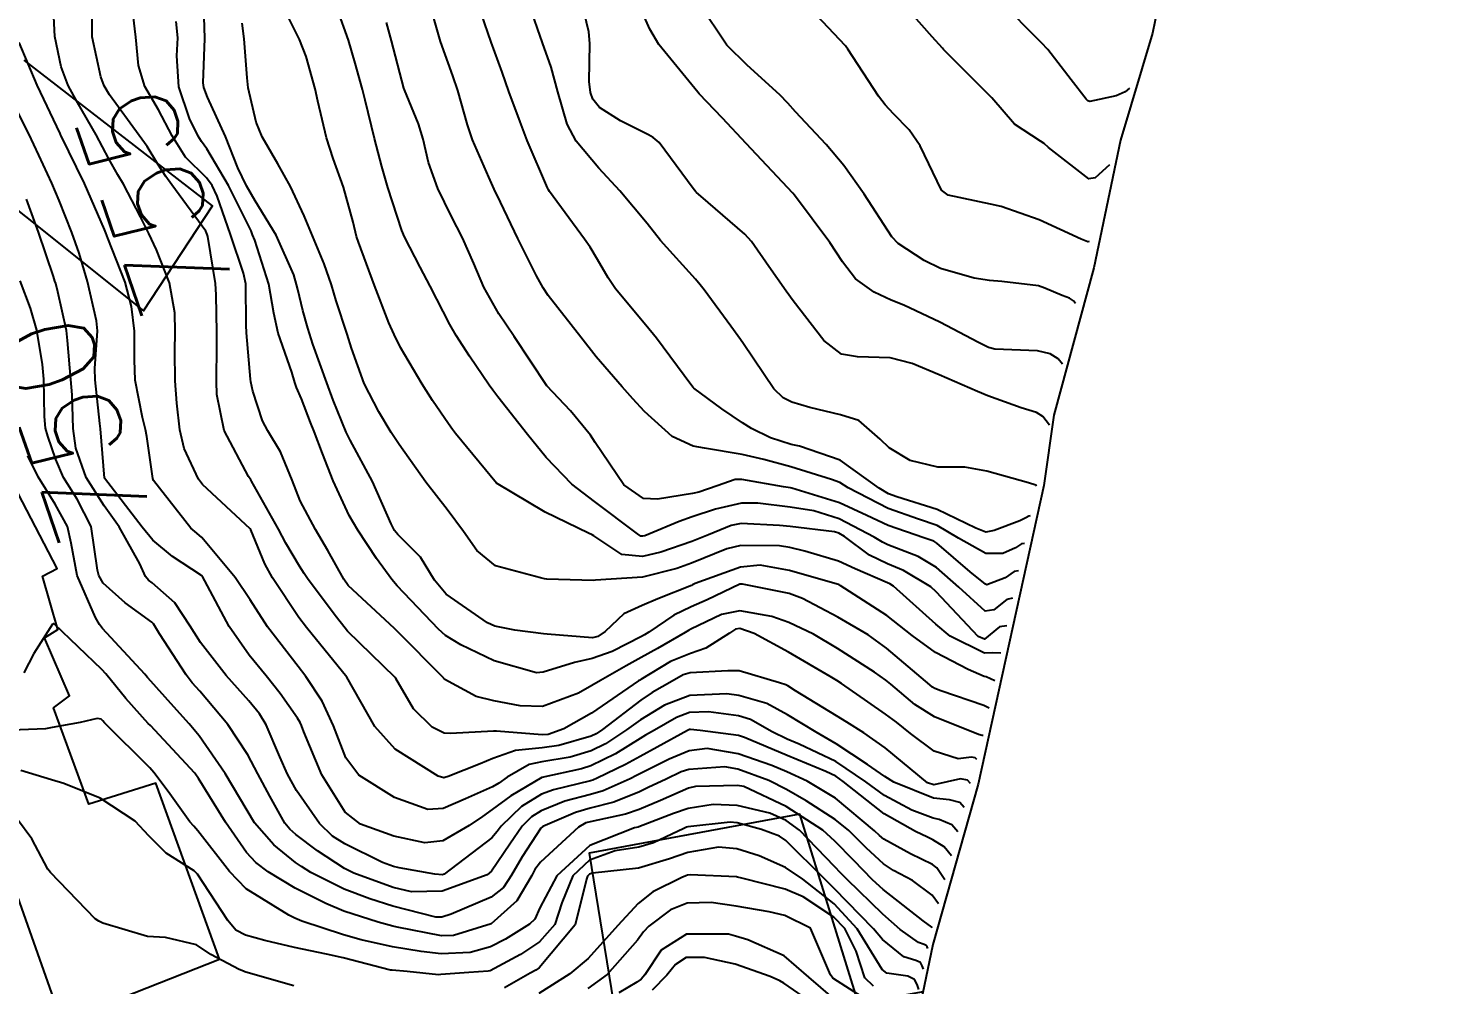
# Model space of a CAD drawing. Header units: metres. Extents: x 318500 to 325275, y 7408834 to 7428799.
# Drawn here: x 323634.9 to 323693.1, y 7419303.5 to 7419342.5 of the extents above; entities that cross this region are included whole.
import ezdxf
from ezdxf.enums import TextEntityAlignment as Align

# ---------------------------------------------------------------- set-up
doc = ezdxf.new("R2010")
doc.units = ezdxf.units.M
doc.header["$MEASUREMENT"] = 0
for name, color, linetype in [('Area', 45, 'Continuous'), ('Cotas', 45, 'Continuous'), ('Curvas de Nivel 1m', 11, 'Continuous'), ('Curvas de Nivel 5m', 15, 'Continuous'), ('Edificações', 30, 'Continuous'), ('Vias Primárias', 230, 'Continuous')]:
    doc.layers.add(name, color=color, linetype=linetype)
doc.styles.add('Style-STANDARD', font='STANDARD.shx')

msp = doc.modelspace()

# ---------------------------------------------------------------- linework, layer by layer
at = {"layer": 'Area'}
msp.add_lwpolyline([(323692.147, 7419391.108), (323689.797, 7419381.379), (323687.471, 7419370.896), (323683.449, 7419353.542), (323681.836, 7419347.131), (323681.204, 7419344.196), (323680.814, 7419342.327), (323679.51, 7419337.956), (323678.431, 7419332.738), (323676.787, 7419326.72), (323676.38, 7419323.854), (323673.704, 7419311.656), (323671.859, 7419305.106), (323669.22, 7419292.417)], dxfattribs=at)
at = {"layer": 'Curvas de Nivel 1m', "flags": 128}
for points, elevation in [([(323673.39, 7419311.68), (323673.27, 7419311.822), (323672.979, 7419311.872), (323671.889, 7419311.631), (323671.635, 7419311.714), (323669.911, 7419313.141), (323669.037, 7419313.753), (323668.346, 7419314.185), (323667.927, 7419314.452), (323666.252, 7419315.472), (323665.939, 7419315.672), (323665.858, 7419315.71), (323665.596, 7419315.795), (323663.947, 7419316.288), (323663.484, 7419316.29), (323661.945, 7419316.21), (323661.669, 7419316.128), (323661.209, 7419315.857), (323660.404, 7419315.396), (323659.932, 7419315.086), (323658.378, 7419313.893), (323658.108, 7419313.706), (323657.916, 7419313.622), (323656.596, 7419313.234), (323655.908, 7419313.143), (323654.817, 7419313.03), (323653.901, 7419312.709), (323653.373, 7419312.483), (323652.07, 7419311.977), (323651.943, 7419311.925), (323651.889, 7419311.914), (323651.661, 7419311.983), (323649.906, 7419313.08), (323649.083, 7419314.018), (323647.94, 7419316.03), (323646.286, 7419318.055), (323645.976, 7419318.469), (323644.898, 7419320.077), (323644.584, 7419320.66), (323644.02, 7419322.048), (323643.991, 7419322.09), (323642.047, 7419323.895), (323641.877, 7419324.113), (323641.301, 7419325.36), (323641.123, 7419326.124), (323640.992, 7419327.221), (323640.935, 7419328.127), (323640.915, 7419329.331), (323640.927, 7419330.128), (323640.919, 7419330.91), (323640.698, 7419332.132), (323640.17, 7419333.475), (323639.852, 7419334.145), (323639.511, 7419334.829), (323638.817, 7419336.161), (323638.592, 7419336.542), (323638.22, 7419337.197), (323637.704, 7419338.175), (323636.939, 7419339.494), (323636.567, 7419340.187), (323636.271, 7419340.954), (323636.018, 7419342.194), (323635.93, 7419343.82)], 754), ([(323674.39, 7419315.88), (323674.031, 7419316.034), (323673.946, 7419316.06), (323673.302, 7419316.344), (323671.96, 7419317.034), (323671.014, 7419317.724), (323669.982, 7419318.54), (323668.074, 7419319.769), (323668.026, 7419319.795), (323668, 7419319.806), (323667.945, 7419319.826), (323666.006, 7419320.387), (323664.801, 7419320.601), (323664.007, 7419320.524), (323662.16, 7419319.848), (323662.052, 7419319.796), (323661.999, 7419319.776), (323660.633, 7419319.221), (323659.986, 7419318.955), (323659.247, 7419318.615), (323658.474, 7419317.892), (323658.181, 7419317.683), (323657.966, 7419317.635), (323656.108, 7419317.788), (323655.968, 7419317.799), (323654.793, 7419317.942), (323653.972, 7419318.109), (323653.683, 7419318.245), (323651.992, 7419319.416), (323651.509, 7419319.987), (323650.943, 7419320.93), (323650.018, 7419321.852), (323649.882, 7419322.011), (323649.744, 7419322.293), (323648.982, 7419324.021), (323648.075, 7419325.698), (323647.91, 7419326.033), (323647.385, 7419327.333), (323647.118, 7419328.045), (323646.548, 7419329.629), (323646.416, 7419330.056), (323646.35, 7419330.274), (323646.139, 7419330.999), (323645.936, 7419331.852), (323645.888, 7419332.064), (323645.769, 7419332.453), (323645.054, 7419334.077), (323644.201, 7419335.477), (323643.84, 7419336.094), (323643.489, 7419336.826), (323642.979, 7419338.103), (323642.254, 7419339.71), (323642.098, 7419340.112), (323642.075, 7419340.3), (323642.141, 7419342.112), (323642.09, 7419343.895)], 758), ([(323676.62, 7419326.32), (323676.346, 7419326.67), (323676.092, 7419326.838), (323675.455, 7419327.031), (323674.098, 7419327.516), (323673.681, 7419327.694), (323672.11, 7419328.379), (323671.01, 7419328.834), (323670.12, 7419329.067), (323668.778, 7419329.103), (323668.122, 7419329.211), (323667.406, 7419329.777), (323666.154, 7419331.395), (323665.864, 7419331.794), (323665.155, 7419332.791), (323664.448, 7419333.816), (323664.184, 7419334.118), (323662.389, 7419335.666), (323662.21, 7419335.82), (323662.184, 7419335.85), (323662.078, 7419335.985), (323660.686, 7419337.866), (323660.443, 7419338.069), (323660.243, 7419338.179), (323659.113, 7419338.751), (323658.254, 7419339.293), (323657.983, 7419339.63), (323657.884, 7419339.906), (323657.828, 7419340.345), (323657.86, 7419341.906), (323657.818, 7419342.386), (323657.444, 7419343.913)], 766), ([(323677.15, 7419328.81), (323676.967, 7419329.028), (323676.648, 7419329.233), (323676.125, 7419329.353), (323674.387, 7419329.425), (323674.127, 7419329.492), (323673.72, 7419329.694), (323672.142, 7419330.53), (323670.672, 7419331.212), (323670.155, 7419331.428), (323669.464, 7419331.75), (323668.701, 7419332.298), (323668.172, 7419332.989), (323667.656, 7419333.775), (323666.209, 7419335.706), (323666.137, 7419335.791), (323664.24, 7419337.82), (323663.274, 7419338.858), (323662.317, 7419339.849), (323662.261, 7419339.909), (323660.677, 7419341.866), (323660.299, 7419342.488), (323659.689, 7419343.879)], 767), ([(323677.68, 7419331.29), (323677.592, 7419331.398), (323677.437, 7419331.498), (323677.138, 7419331.612), (323676.423, 7419331.917), (323676.163, 7419332.003), (323674.672, 7419332.189), (323674.165, 7419332.228), (323673.543, 7419332.319), (323672.17, 7419332.713), (323671.5, 7419333.047), (323670.44, 7419333.736), (323670.184, 7419334.002), (323669.049, 7419335.757), (323668.227, 7419336.922), (323667.497, 7419337.777), (323666.253, 7419339.119), (323665.931, 7419339.469), (323665.613, 7419339.8), (323664.278, 7419341.016), (323663.442, 7419341.833), (323662.315, 7419343.519)], 768), ([(323678.23, 7419333.82), (323678.183, 7419333.801), (323677.91, 7419333.908), (323676.196, 7419334.706), (323674.642, 7419335.245), (323674.205, 7419335.348), (323672.486, 7419335.707), (323672.213, 7419335.911), (323671.341, 7419337.723), (323670.894, 7419338.378), (323670.253, 7419339.035), (323669.91, 7419339.398), (323669.641, 7419339.749), (323668.389, 7419341.668), (323668.324, 7419341.769), (323668.291, 7419341.81), (323666.42, 7419343.789)], 769), ([(323679.88, 7419340.08), (323679.705, 7419339.929), (323679.338, 7419339.761), (323678.259, 7419339.532), (323678.186, 7419339.558), (323678.113, 7419339.632), (323677.501, 7419340.413), (323676.547, 7419341.656), (323676.294, 7419341.93), (323674.567, 7419343.686)], 771), ([(323673.91, 7419313.64), (323673.874, 7419313.645), (323673.721, 7419313.692), (323671.927, 7419314.409), (323671.126, 7419314.916), (323670.146, 7419315.737), (323669.942, 7419315.902), (323669.47, 7419316.225), (323667.961, 7419317.197), (323666.984, 7419317.78), (323665.977, 7419318.26), (323665.28, 7419318.501), (323663.984, 7419318.74), (323663.225, 7419318.588), (323661.972, 7419317.98), (323661.885, 7419317.938), (323661.746, 7419317.852), (323660.621, 7419317.203), (323659.954, 7419316.825), (323659.336, 7419316.492), (323658.285, 7419315.895), (323657.938, 7419315.683), (323657.397, 7419315.371), (323655.929, 7419314.833), (323655.017, 7419314.851), (323653.931, 7419315.064), (323653.214, 7419315.242), (323651.94, 7419315.931), (323651.915, 7419315.956), (323651.89, 7419315.981), (323649.969, 7419317.931), (323649.885, 7419318.011), (323647.996, 7419319.775), (323647.808, 7419320.033), (323647.164, 7419321.196), (323646.659, 7419322.05), (323646.038, 7419323.231), (323645.706, 7419324.065), (323645.226, 7419325.231), (323644.714, 7419326.08), (323644.488, 7419326.495), (323644.094, 7419327.712), (323644.012, 7419328.091), (323643.998, 7419328.195), (323643.836, 7419330.093), (323643.828, 7419330.398), (323643.81, 7419332.093), (323643.725, 7419332.526), (323643.187, 7419334.1), (323642.642, 7419335.667), (323642.443, 7419336.108), (323642.213, 7419336.419), (323641.355, 7419337.256), (323640.814, 7419338.131), (323640.246, 7419339.198), (323639.691, 7419340.149), (323639.427, 7419340.998), (323639.319, 7419342.155), (323639.213, 7419343.07)], 756), ([(323675.11, 7419319.25), (323674.869, 7419319.201), (323674.348, 7419318.775), (323673.985, 7419318.718), (323672.916, 7419319.701), (323672.008, 7419320.504), (323671.251, 7419320.96), (323670.017, 7419321.432), (323669.807, 7419321.533), (323669.465, 7419321.748), (323668.031, 7419322.493), (323666.999, 7419322.817), (323666.038, 7419322.971), (323664.718, 7419323.132), (323664.04, 7419323.129), (323662.987, 7419322.885), (323662.031, 7419322.568), (323661.495, 7419322.388), (323660.268, 7419321.868), (323660.093, 7419321.796), (323660.019, 7419321.78), (323659.934, 7419321.786), (323659.802, 7419321.873), (323658.039, 7419323.199), (323657.122, 7419323.914), (323656.066, 7419325), (323655.31, 7419325.938), (323654.095, 7419327.476), (323653.89, 7419327.745), (323653.741, 7419327.955), (323652.95, 7419329.135), (323652.399, 7419329.976), (323652.137, 7419330.428), (323651.332, 7419331.992), (323650.934, 7419332.765), (323650.284, 7419334.008), (323650.184, 7419334.263), (323649.616, 7419336.016), (323649.36, 7419336.877), (323649.07, 7419338.022), (323648.688, 7419339.591), (323648.571, 7419340.027), (323648.276, 7419341.096), (323648.004, 7419342.034), (323647.557, 7419343.296)], 761), ([(323675.59, 7419321.49), (323675.469, 7419321.467), (323675.23, 7419321.308), (323674.713, 7419321.07), (323674.014, 7419321.077), (323672.9, 7419321.701), (323672.028, 7419322.218), (323671.274, 7419322.479), (323670.038, 7419322.909), (323668.404, 7419323.765), (323668.053, 7419323.973), (323667.725, 7419324.104), (323666.062, 7419324.618), (323664.963, 7419324.91), (323664.069, 7419325.114), (323662.535, 7419325.381), (323662.074, 7419325.455), (323661.22, 7419325.859), (323660.09, 7419326.869), (323659.608, 7419327.39), (323659.168, 7419327.884), (323658.118, 7419329.108), (323657.489, 7419329.91), (323656.155, 7419331.611), (323655.944, 7419331.932), (323655.684, 7419332.416), (323654.919, 7419333.943), (323654.202, 7419335.417), (323653.956, 7419335.954), (323653.734, 7419336.44), (323653.072, 7419337.968), (323652.857, 7419338.582), (323652.47, 7419339.977), (323652.269, 7419340.578), (323651.758, 7419341.988), (323651.431, 7419343.123)], 763), ([(323675.83, 7419322.62), (323675.771, 7419322.607), (323675.656, 7419322.528), (323675.402, 7419322.405), (323674.357, 7419322.017), (323674.024, 7419321.949), (323673.605, 7419322.116), (323672.037, 7419322.873), (323670.384, 7419323.396), (323670.047, 7419323.508), (323669.658, 7419323.746), (323668.067, 7419324.892), (323666.408, 7419325.454), (323666.076, 7419325.528), (323665.224, 7419325.803), (323664.449, 7419326.18), (323664.086, 7419326.418), (323663.245, 7419326.986), (323662.1, 7419327.825), (323662.074, 7419327.85), (323661.975, 7419327.978), (323660.582, 7419329.865), (323660.138, 7419330.399), (323658.904, 7419331.889), (323658.601, 7419332.33), (323658.172, 7419333.08), (323657.863, 7419333.591), (323657.643, 7419333.908), (323656.209, 7419335.857), (323656.167, 7419335.93), (323656.133, 7419336.009), (323655.299, 7419337.939), (323655.005, 7419338.7), (323654.552, 7419339.947), (323654.272, 7419340.726), (323653.827, 7419341.957), (323653.434, 7419343.096)], 764), ([(323674.15, 7419314.76), (323673.932, 7419314.869), (323672.175, 7419315.471), (323671.939, 7419315.562), (323671.846, 7419315.618), (323671.734, 7419315.713), (323669.962, 7419317.215), (323669.219, 7419317.751), (323667.981, 7419318.481), (323666.539, 7419319.237), (323665.995, 7419319.437), (323664.083, 7419319.819), (323664.009, 7419319.828), (323663.981, 7419319.82), (323662.642, 7419319.188), (323661.986, 7419318.9), (323661.285, 7419318.553), (323660.268, 7419317.867), (323660.087, 7419317.75), (323659.967, 7419317.684), (323658.765, 7419317.081), (323657.953, 7419316.786), (323657.235, 7419316.627), (323655.944, 7419316.225), (323655.674, 7419316.203), (323653.951, 7419316.695), (323652.59, 7419317.341), (323651.966, 7419317.73), (323651.676, 7419317.984), (323649.996, 7419319.752), (323649.775, 7419320.012), (323649.149, 7419320.878), (323648.381, 7419322.026), (323648.029, 7419322.634), (323647.382, 7419324.04), (323646.95, 7419325.164), (323646.604, 7419326.052), (323646.456, 7419326.427), (323646.093, 7419327.392), (323645.888, 7419327.855), (323645.815, 7419328.064), (323645.698, 7419328.475), (323645.13, 7419330.075), (323644.953, 7419330.893), (323644.755, 7419332.081), (323644.177, 7419333.866), (323644.089, 7419334.091), (323644.026, 7419334.247), (323643.112, 7419336.101), (323642.225, 7419337.596), (323642.009, 7419337.895), (323641.865, 7419338.115), (323641.515, 7419338.847), (323641.08, 7419340.128), (323641.003, 7419341.405), (323641.033, 7419342.129), (323640.967, 7419342.8)], 757), ([(323674.63, 7419317), (323674.292, 7419317.02), (323673.96, 7419317.011), (323672.561, 7419317.704), (323671.977, 7419318.192), (323670.252, 7419319.736), (323670.101, 7419319.838), (323670.001, 7419319.879), (323668.691, 7419320.444), (323668.01, 7419320.762), (323666.624, 7419321.174), (323666.015, 7419321.317), (323665.603, 7419321.384), (323664.016, 7419321.398), (323663.447, 7419321.262), (323662.008, 7419320.677), (323661.404, 7419320.458), (323660.002, 7419320.116), (323658.084, 7419319.982), (323658.001, 7419319.98), (323656.098, 7419320.025), (323656.001, 7419320.039), (323655.846, 7419320.087), (323654.006, 7419320.578), (323653.247, 7419321.196), (323652.704, 7419321.97), (323652.033, 7419322.868), (323651.166, 7419323.993), (323650.073, 7419325.521), (323649.749, 7419326.013), (323649.239, 7419326.868), (323648.648, 7419328.025), (323648.121, 7419329.461), (323647.945, 7419330.033), (323647.504, 7419331.393), (323647.305, 7419332.043), (323647.018, 7419332.902), (323646.531, 7419334.055), (323646.192, 7419334.864), (323645.639, 7419336.069), (323645.126, 7419336.983), (323644.483, 7419338.086), (323644.239, 7419338.684), (323643.908, 7419340.094), (323643.863, 7419340.497), (323643.752, 7419342.095), (323643.666, 7419342.727)], 759), ([(323675.35, 7419320.37), (323675.17, 7419320.335), (323674.806, 7419320.089), (323674.056, 7419319.798), (323674.001, 7419319.818), (323673.375, 7419320.328), (323672.018, 7419321.503), (323671.891, 7419321.584), (323671.492, 7419321.718), (323670.027, 7419322.215), (323669.163, 7419322.623), (323668.041, 7419323.142), (323666.097, 7419323.741), (323666.049, 7419323.753), (323665.755, 7419323.794), (323664.054, 7419324.093), (323663.782, 7419324.097), (323663.053, 7419323.835), (323662.307, 7419323.585), (323662.045, 7419323.526), (323660.613, 7419323.293), (323660.042, 7419323.318), (323659.246, 7419323.882), (323658.076, 7419325.608), (323657.883, 7419325.903), (323657.07, 7419326.896), (323656.1, 7419327.93), (323654.763, 7419329.944), (323654.144, 7419330.864), (323653.527, 7419331.959), (323653.119, 7419332.915), (323652.651, 7419333.973), (323652.193, 7419334.869), (323651.653, 7419335.988), (323651.274, 7419337.043), (323651.046, 7419337.998), (323650.866, 7419338.627), (323650.285, 7419340.01), (323650.261, 7419340.079), (323649.753, 7419342.015), (323649.552, 7419342.763)], 762), ([(323673.13, 7419310.7), (323672.953, 7419310.91), (323672.538, 7419311.02), (323671.881, 7419311.082), (323670.269, 7419311.734), (323669.893, 7419311.969), (323669.194, 7419312.457), (323667.913, 7419313.305), (323667.088, 7419313.778), (323665.927, 7419314.482), (323665.074, 7419314.946), (323663.935, 7419315.278), (323663.452, 7419315.344), (323661.934, 7419315.274), (323660.903, 7419314.888), (323659.924, 7419314.283), (323659.353, 7419313.878), (323658.498, 7419313.304), (323657.907, 7419313.024), (323657.05, 7419312.765), (323655.9, 7419312.569), (323655.379, 7419312.454), (323654.484, 7419311.944), (323654.138, 7419311.695), (323653.884, 7419311.549), (323652.784, 7419311.058), (323651.87, 7419310.66), (323651.236, 7419310.623), (323649.876, 7419311.11), (323648.427, 7419312.025), (323647.901, 7419312.733), (323647.386, 7419314.038), (323646.931, 7419315.046), (323646.268, 7419316.055), (323645.946, 7419316.459), (323644.704, 7419318.079), (323643.986, 7419319.179), (323643.377, 7419320.096), (323642.016, 7419321.732), (323641.814, 7419321.911), (323641.568, 7419322.117), (323640.049, 7419324.052), (323640.013, 7419324.141), (323639.772, 7419325.849), (323639.716, 7419326.145), (323639.6, 7419326.624), (323639.298, 7419328.152), (323639.274, 7419328.991), (323639.265, 7419330.153), (323639.151, 7419331.165), (323638.89, 7419332.159), (323638.177, 7419333.958), (323638.095, 7419334.171), (323638.04, 7419334.313), (323637.223, 7419336.18), (323636.265, 7419338.154), (323636.244, 7419338.19), (323636.23, 7419338.222), (323635.296, 7419340.204), (323634.559, 7419341.943)], 753), ([(323672.87, 7419309.71), (323672.635, 7419309.995), (323672.119, 7419310.21), (323671.868, 7419310.265), (323670.999, 7419310.597), (323669.882, 7419311.197), (323669.115, 7419311.752), (323667.902, 7419312.587), (323666.401, 7419313.297), (323665.916, 7419313.493), (323665.295, 7419313.799), (323664.409, 7419314.297), (323663.926, 7419314.449), (323662.699, 7419314.61), (323661.927, 7419314.584), (323661.399, 7419314.381), (323660.501, 7419313.864), (323660.13, 7419313.654), (323659.915, 7419313.528), (323658.897, 7419312.893), (323657.898, 7419312.412), (323657.512, 7419312.289), (323655.89, 7419311.93), (323654.635, 7419311.186), (323653.87, 7419310.619), (323653.479, 7419310.343), (323652.924, 7419309.964), (323651.854, 7419309.341), (323651.123, 7419309.261), (323649.855, 7419309.536), (323648.498, 7419310.024), (323647.867, 7419310.52), (323646.91, 7419312.045), (323646.182, 7419313.79), (323646.087, 7419314.057), (323646.035, 7419314.172), (323645.923, 7419314.349), (323645.219, 7419315.357), (323644.639, 7419316.08), (323643.952, 7419316.919), (323643.137, 7419318.098), (323642.146, 7419319.961), (323642.06, 7419320.109), (323642.001, 7419320.173), (323640.824, 7419320.949), (323640.012, 7419321.627), (323639.579, 7419322.147), (323638.05, 7419324.158), (323637.877, 7419326.172), (323637.857, 7419326.388), (323637.658, 7419328.174), (323637.648, 7419328.634), (323637.759, 7419330.174), (323637.725, 7419330.583), (323637.349, 7419332.178), (323637.014, 7419333.335), (323636.715, 7419334.185), (323636.2, 7419335.498), (323635.9, 7419336.195), (323635.359, 7419337.34), (323634.952, 7419338.209), (323634.251, 7419339.613)], 752), ([(323672.61, 7419308.73), (323672.322, 7419309.095), (323671.857, 7419309.385), (323671.634, 7419309.489), (323671.144, 7419309.721), (323669.871, 7419310.444), (323668.201, 7419311.765), (323667.893, 7419311.984), (323667.493, 7419312.177), (323665.906, 7419312.83), (323664.167, 7419313.565), (323663.917, 7419313.64), (323662.363, 7419313.843), (323661.965, 7419313.894), (323661.92, 7419313.891), (323661.89, 7419313.881), (323661.84, 7419313.851), (323660.604, 7419313.168), (323659.904, 7419312.783), (323659.316, 7419312.461), (323658.156, 7419311.896), (323657.971, 7419311.816), (323657.888, 7419311.793), (323656.375, 7419311.431), (323655.88, 7419311.251), (323655.067, 7419310.744), (323654.24, 7419309.946), (323654.078, 7419309.728), (323653.855, 7419309.464), (323651.912, 7419307.979), (323651.84, 7419307.958), (323651.525, 7419307.985), (323650.07, 7419308.234), (323649.843, 7419308.289), (323649.397, 7419308.462), (323647.852, 7419309.224), (323647.355, 7419309.537), (323646.817, 7419310.046), (323645.88, 7419311.403), (323645.52, 7419312.066), (323645.198, 7419312.773), (323644.648, 7419314.079), (323644.372, 7419314.531), (323643.93, 7419315.054), (323643.014, 7419316.099), (323641.96, 7419317.443), (323641.545, 7419318.116), (323640.921, 7419319.063), (323639.987, 7419319.884), (323639.838, 7419319.992), (323639.713, 7419320.144), (323639.486, 7419320.659), (323638.638, 7419322.161), (323638.033, 7419323.019), (323637.3, 7419324.178), (323636.869, 7419325.375), (323636.773, 7419326.183), (323636.722, 7419327.553), (323636.675, 7419328.184), (323636.536, 7419329.773), (323636.492, 7419330.186), (323636.146, 7419331.764), (323636.055, 7419332.098), (323636.022, 7419332.192), (323635.959, 7419332.387), (323635.349, 7419334.202), (323634.861, 7419335.549)], 751), ([(323672.09, 7419306.77), (323671.831, 7419307.119), (323671.019, 7419307.722), (323670.246, 7419308.136), (323669.847, 7419308.398), (323669.149, 7419309.046), (323668.431, 7419309.761), (323667.867, 7419310.219), (323666.68, 7419310.98), (323665.885, 7419311.44), (323665.16, 7419311.801), (323663.897, 7419312.274), (323663.359, 7419312.367), (323661.896, 7419312.261), (323661.585, 7419312.162), (323660.971, 7419311.859), (323660.236, 7419311.515), (323659.882, 7419311.348), (323658.838, 7419310.923), (323657.872, 7419310.675), (323657.272, 7419310.506), (323655.937, 7419309.929), (323655.859, 7419309.857), (323655.095, 7419308.69), (323654.661, 7419307.942), (323654.336, 7419307.441), (323653.826, 7419307.045), (323652.189, 7419306.347), (323651.814, 7419306.225), (323651.572, 7419306.225), (323649.82, 7419306.682), (323648.87, 7419306.974), (323647.83, 7419307.368), (323646.472, 7419308.051), (323646.082, 7419308.296), (323645.844, 7419308.464), (323644.957, 7419309.18), (323644.173, 7419310.085), (323643.867, 7419310.579), (323642.975, 7419312.099), (323641.913, 7419313.629), (323641.507, 7419314.116), (323640.751, 7419314.951), (323639.937, 7419315.862), (323639.807, 7419316.011), (323639.69, 7419316.144), (323637.968, 7419318.01), (323637.843, 7419318.171), (323637.677, 7419318.469), (323636.928, 7419320.181), (323636.691, 7419321.502), (323636.542, 7419322.185), (323636.033, 7419323.088), (323635.338, 7419324.201), (323634.914, 7419325.062)], 749), ([(323671.83, 7419305.79), (323671.812, 7419305.813), (323671.455, 7419306.076), (323669.834, 7419307.352), (323669.399, 7419307.747), (323668.625, 7419308.535), (323667.856, 7419309.331), (323667.362, 7419309.775), (323665.874, 7419310.741), (323664.143, 7419311.559), (323663.887, 7419311.608), (323662.17, 7419311.561), (323661.885, 7419311.492), (323660.742, 7419310.996), (323659.871, 7419310.618), (323659.312, 7419310.434), (323657.863, 7419310.118), (323657.692, 7419310.073), (323657.389, 7419309.907), (323655.845, 7419308.478), (323655.606, 7419308.169), (323655.484, 7419307.934), (323654.877, 7419306.887), (323653.83, 7419305.95), (323652.294, 7419305.481), (323651.802, 7419305.464), (323649.994, 7419305.821), (323649.808, 7419305.864), (323649.21, 7419306.016), (323647.817, 7419306.472), (323647.083, 7419306.779), (323645.83, 7419307.404), (323644.721, 7419308.077), (323644.224, 7419308.465), (323643.848, 7419308.872), (323642.979, 7419310.099), (323641.887, 7419311.887), (323641.726, 7419312.112), (323639.919, 7419314.05), (323639.832, 7419314.141), (323638.921, 7419315.152), (323638.098, 7419316.168), (323637.943, 7419316.342), (323636.011, 7419318.19), (323635.97, 7419318.221), (323635.92, 7419318.191), (323635.167, 7419316.987), (323634.759, 7419316.208)], 748), ([(323671.65, 7419304.94), (323671.625, 7419305.011), (323671.588, 7419305.072), (323671.502, 7419305.113), (323671.271, 7419305.187), (323670.526, 7419305.729), (323669.819, 7419306.347), (323668.355, 7419307.762), (323668.098, 7419308.021), (323667.845, 7419308.29), (323666.406, 7419309.785), (323665.866, 7419310.173), (323665.203, 7419310.467), (323663.875, 7419310.79), (323662.887, 7419310.823), (323661.872, 7419310.66), (323661.267, 7419310.458), (323659.861, 7419309.916), (323659.824, 7419309.907), (323659.679, 7419309.873), (323657.853, 7419309.151), (323656.505, 7419307.92), (323655.82, 7419306.603), (323655.606, 7419306.139), (323655.396, 7419305.934), (323654.415, 7419305.33), (323653.796, 7419305.018), (323652.971, 7419304.784), (323651.791, 7419304.731), (323650.966, 7419304.818), (323649.795, 7419305.011), (323648.525, 7419305.297), (323647.802, 7419305.506), (323646.097, 7419306.056), (323645.812, 7419306.185), (323645.565, 7419306.313), (323643.829, 7419307.382), (323643.149, 7419308.097), (323641.856, 7419309.755), (323641.685, 7419309.94), (323641.534, 7419310.115), (323640.646, 7419311.361), (323640.057, 7419312.137), (323639.893, 7419312.324), (323638.052, 7419314.168), (323637.984, 7419314.242), (323637.912, 7419314.305), (323637.747, 7419314.337), (323637.051, 7419314.179), (323635.908, 7419313.967), (323635.633, 7419313.92), (323633.906, 7419313.854)], 747), ([(323671.47, 7419304.1), (323671.422, 7419304.244), (323671.346, 7419304.379), (323671.166, 7419304.463), (323670.671, 7419304.605), (323669.804, 7419305.313), (323669.432, 7419305.746), (323667.834, 7419307.4), (323667.449, 7419307.774), (323665.856, 7419309.351), (323665.595, 7419309.532), (323664.857, 7419309.805), (323663.864, 7419310.085), (323663.586, 7419310.103), (323661.861, 7419309.918), (323661.806, 7419309.905), (323661.688, 7419309.852), (323660.45, 7419309.268), (323659.852, 7419309.079), (323658.895, 7419308.929), (323657.847, 7419308.554), (323657.167, 7419307.91), (323656.714, 7419306.807), (323656.424, 7419305.921), (323655.799, 7419305.221), (323655.022, 7419304.707), (323653.781, 7419304.039), (323653.708, 7419304.024), (323652.911, 7419303.963), (323651.779, 7419303.879), (323651.676, 7419303.878), (323650.404, 7419304.001), (323649.781, 7419304.06), (323649.724, 7419304.067), (323647.788, 7419304.565), (323647.109, 7419304.722), (323645.794, 7419304.984), (323644.595, 7419305.275), (323643.801, 7419305.489), (323643.412, 7419305.693), (323643.083, 7419306.091), (323641.838, 7419307.987), (323641.703, 7419308.112), (323640.556, 7419308.838), (323639.854, 7419309.551), (323639.292, 7419310.146), (323637.874, 7419311.091), (323636.38, 7419311.685), (323635.885, 7419311.835), (323634.632, 7419312.209)], 746), ([(323669.436, 7419303.405), (323669.077, 7419303.751), (323668.721, 7419304.831), (323668.258, 7419305.763), (323667.817, 7419306.229), (323666.561, 7419307.051), (323665.834, 7419307.364), (323664.064, 7419307.817), (323663.885, 7419307.864), (323663.841, 7419307.871), (323661.949, 7419307.956), (323661.841, 7419307.944), (323661.773, 7419307.919), (323661.609, 7419307.852), (323660.43, 7419307.265), (323659.824, 7419306.788), (323658.994, 7419305.882), (323657.79, 7419304.545), (323657.043, 7419303.911), (323655.772, 7419303.104)], 744), ([(323668.985, 7419302.964), (323667.78, 7419303.74), (323667.746, 7419303.77), (323667.681, 7419303.871), (323666.856, 7419305.78), (323665.817, 7419306.288), (323665.174, 7419306.445), (323663.823, 7419306.678), (323662.813, 7419306.823), (323661.824, 7419306.8), (323661.145, 7419306.532), (323660.263, 7419305.865), (323660.045, 7419305.629), (323659.801, 7419305.288), (323658.568, 7419303.888), (323657.774, 7419303.314)], 743), ([(323667.772, 7419302.937), (323666.79, 7419303.78), (323665.793, 7419304.648), (323664.309, 7419305.306), (323663.805, 7419305.454), (323663.514, 7419305.533), (323661.805, 7419305.533), (323660.772, 7419304.883), (323660.095, 7419303.867), (323659.95, 7419303.696), (323659.777, 7419303.576), (323659.034, 7419303.142)], 742), ([(323666.569, 7419302.985), (323665.777, 7419303.528), (323665.61, 7419303.624), (323665.219, 7419303.798), (323663.787, 7419304.311), (323662.536, 7419304.583), (323661.791, 7419304.573), (323661.348, 7419304.293), (323661, 7419303.858), (323660.397, 7419303.241)], 741)]:
    msp.add_lwpolyline(points, dxfattribs=dict(at, elevation=elevation))
at = {"layer": 'Curvas de Nivel 5m', "flags": 128}
for points, elevation in [([(323676.09, 7419323.83), (323676.053, 7419323.864), (323675.76, 7419323.959), (323674.061, 7419324.445), (323673.156, 7419324.607), (323672.063, 7419324.596), (323670.925, 7419324.87), (323670.075, 7419325.392), (323669.709, 7419325.746), (323668.834, 7419326.505), (323668.09, 7419326.739), (323666.84, 7419327.035), (323666.095, 7419327.259), (323665.741, 7419327.44), (323665.36, 7419327.801), (323664.127, 7419329.637), (323664.003, 7419329.822), (323663.606, 7419330.36), (323662.519, 7419331.845), (323662.363, 7419332.048), (323662.164, 7419332.279), (323660.741, 7419333.864), (323660.19, 7419334.55), (323659.079, 7419335.887), (323658.224, 7419336.808), (323657.299, 7419337.914), (323656.93, 7419338.603), (323656.546, 7419339.926), (323656.275, 7419340.939), (323655.927, 7419341.934), (323655.717, 7419342.515), (323655.226, 7419343.941)], 765), ([(323679.06, 7419336.95), (323678.483, 7419336.415), (323678.221, 7419336.375), (323676.582, 7419337.655), (323676.397, 7419337.813), (323676.243, 7419337.919), (323675.189, 7419338.615), (323674.26, 7419339.69), (323672.289, 7419341.662), (323672.245, 7419341.711), (323671.834, 7419342.18), (323670.457, 7419343.738)], 770), ([(323673.65, 7419312.66), (323673.587, 7419312.732), (323673.437, 7419312.756), (323672.892, 7419312.688), (323671.909, 7419313.006), (323670.947, 7419313.725), (323670.376, 7419314.185), (323669.928, 7419314.52), (323669.208, 7419315.026), (323668.122, 7419315.767), (323667.942, 7419315.888), (323667.664, 7419316.053), (323665.959, 7419317.045), (323664.56, 7419317.811), (323663.973, 7419318.011), (323663.806, 7419317.989), (323663.549, 7419317.826), (323662.591, 7419317.21), (323661.957, 7419316.999), (323661.148, 7419316.662), (323659.941, 7419315.933), (323659.901, 7419315.91), (323659.838, 7419315.872), (323657.926, 7419314.55), (323656.79, 7419313.917), (323656.152, 7419313.691), (323655.916, 7419313.672), (323654.046, 7419313.821), (323653.918, 7419313.828), (323652.172, 7419313.721), (323651.916, 7419313.741), (323651.414, 7419313.988), (323650.66, 7419314.731), (323649.94, 7419315.968), (323649.909, 7419316.01), (323647.968, 7419317.911), (323647.864, 7419318.032), (323647.466, 7419318.55), (323646.337, 7419320.055), (323646.2, 7419320.255), (323646.005, 7419320.554), (323645.449, 7419321.503), (323645.149, 7419322.073), (323644.049, 7419324.037), (323644.013, 7419324.09), (323643.92, 7419324.222), (323642.928, 7419326.101), (323642.629, 7419327.567), (323642.615, 7419328.105), (323642.626, 7419329.601), (323642.625, 7419330.105), (323642.606, 7419331.645), (323642.572, 7419332.106), (323642.262, 7419334.026), (323642.237, 7419334.109), (323642.182, 7419334.239), (323640.798, 7419336.131), (323640.545, 7419336.467), (323640.218, 7419336.976), (323639.781, 7419337.702), (323639.467, 7419338.151), (323638.255, 7419339.804), (323638.034, 7419340.172), (323637.897, 7419340.542), (323637.539, 7419342.178), (323637.545, 7419342.93)], 755), ([(323674.87, 7419318.12), (323674.572, 7419318.077), (323673.968, 7419317.585), (323673.702, 7419317.693), (323671.997, 7419319.517), (323671.775, 7419319.713), (323670.658, 7419320.381), (323670.009, 7419320.661), (323669.273, 7419321.011), (323668.253, 7419321.767), (323668.022, 7419321.904), (323667.837, 7419321.958), (323666.026, 7419322.182), (323665.597, 7419322.226), (323664.027, 7419322.3), (323663.628, 7419322.224), (323662.7, 7419321.84), (323662.017, 7419321.567), (323660.748, 7419321.127), (323660.011, 7419320.948), (323659.161, 7419321.032), (323658.019, 7419321.797), (323657.956, 7419321.838), (323657.801, 7419321.903), (323656.032, 7419322.76), (323654.05, 7419323.95), (323652.375, 7419325.976), (323652.245, 7419326.141), (323652.084, 7419326.365), (323651.432, 7419327.328), (323651.007, 7419327.996), (323650.122, 7419329.494), (323649.863, 7419330.013), (323649.656, 7419330.496), (323649.072, 7419332.021), (323648.412, 7419333.794), (323648.335, 7419334.028), (323648.189, 7419334.609), (323647.803, 7419336.036), (323647.384, 7419337.205), (323647.103, 7419338.047), (323646.754, 7419339.551), (323646.64, 7419340.054), (323646.28, 7419341.367), (323646.011, 7419342.064), (323645.436, 7419343.207)], 760), ([(323672.35, 7419307.75), (323672.023, 7419308.235), (323671.847, 7419308.374), (323670.943, 7419308.816), (323669.857, 7419309.409), (323669.673, 7419309.558), (323669.476, 7419309.746), (323667.88, 7419311.081), (323666.732, 7419311.782), (323665.895, 7419312.155), (323665.286, 7419312.413), (323663.906, 7419312.898), (323662.641, 7419313.107), (323661.907, 7419313.015), (323661.089, 7419312.672), (323659.893, 7419312.08), (323659.753, 7419312.011), (323659.496, 7419311.876), (323658.394, 7419311.38), (323657.88, 7419311.229), (323656.832, 7419310.959), (323655.87, 7419310.573), (323655.471, 7419310.329), (323655.092, 7419309.938), (323654.587, 7419309.208), (323653.842, 7419308.104), (323653.662, 7419307.953), (323651.83, 7419307.285), (323650.574, 7419307.254), (323649.832, 7419307.444), (323648.22, 7419308.026), (323647.842, 7419308.21), (323646.736, 7419308.934), (323645.855, 7419309.597), (323645.609, 7419309.815), (323645.402, 7419310.067), (323644.789, 7419311.164), (323644.309, 7419312.084), (323643.902, 7419312.859), (323643.08, 7419314.098), (323641.933, 7419315.453), (323641.619, 7419315.796), (323641.372, 7419316.119), (323640.297, 7419317.803), (323640.091, 7419318.138), (323640.04, 7419318.208), (323639.971, 7419318.272), (323638.885, 7419319.062), (323637.987, 7419319.87), (323637.808, 7419320.172), (323637.765, 7419320.401), (323637.503, 7419322.175), (323636.927, 7419323.291), (323636.367, 7419324.187), (323636.057, 7419324.914), (323635.739, 7419325.867), (323635.644, 7419326.196), (323635.602, 7419326.672), (323635.569, 7419328.198), (323635.511, 7419328.797), (323635.278, 7419330.203), (323635.03, 7419331.097), (323634.603, 7419332.213)], 750), ([(323645.774, 7419303.426), (323643.91, 7419303.947), (323643.779, 7419303.991), (323643.717, 7419304.018), (323643.54, 7419304.084), (323642.392, 7419304.704), (323641.795, 7419305.098), (323640.53, 7419305.398), (323639.799, 7419305.438), (323637.978, 7419305.987), (323637.809, 7419306.061), (323637.658, 7419306.162), (323635.838, 7419308.046), (323635.737, 7419308.192), (323635.081, 7419309.43), (323634.492, 7419310.211)], 745), ([(323671.29, 7419303.27), (323671.22, 7419303.483), (323671.105, 7419303.687), (323670.831, 7419303.815), (323669.98, 7419303.934), (323669.785, 7419304.091), (323668.771, 7419305.756), (323667.825, 7419306.768), (323666.553, 7419307.783), (323665.845, 7419308.258), (323664.773, 7419308.73), (323663.852, 7419309.011), (323663.101, 7419309.08), (323661.85, 7419308.862), (323661.101, 7419308.604), (323659.844, 7419308.228), (323657.962, 7419308.019), (323657.841, 7419307.978), (323657.758, 7419307.901), (323657.716, 7419307.779), (323657.252, 7419305.908), (323655.783, 7419304.16), (323655.648, 7419304.065), (323655.416, 7419303.934), (323654.378, 7419303.34)], 745)]:
    msp.add_lwpolyline(points, dxfattribs=dict(at, elevation=elevation))
at = {"layer": 'Edificações'}
for points in [[(323629.997, 7419338.688), (323639.634, 7419330.99), (323642.451, 7419335.268), (323634.773, 7419341.229)], [(323633.586, 7419309.597), (323636.294, 7419301.972), (323642.733, 7419304.512), (323640.147, 7419311.7), (323637.4, 7419310.84), (323635.964, 7419314.773), (323635.964, 7419314.773), (323636.616, 7419315.258), (323635.596, 7419317.635), (323636.146, 7419317.975), (323635.513, 7419320.151), (323636.112, 7419320.458), (323633.099, 7419326.249)]]:
    msp.add_lwpolyline(points, dxfattribs=at)
msp.add_lwpolyline([(323671.459, 7419303.18), (323668.827, 7419302.699), (323666.431, 7419310.432), (323657.829, 7419308.836), (323660.532, 7419292.179), (323669.355, 7419293.068), (323670.287, 7419297.549), (323670.886, 7419300.428), (323671.459, 7419303.18)], close=True, dxfattribs=at)
at = {"layer": 'Vias Primárias'}
for points in [[(323715.644, 7420145.548, 0), (323709.04, 7420132.939)], [(323831.088, 7420001.787, 0), (323833.844, 7420008.443, 0.220888)]]:
    msp.add_lwpolyline(points, format="xyb", dxfattribs=at)

# ---------------------------------------------------------------- texts
at = {"layer": 'Cotas', "style": 'Style-STANDARD'}
for s, rotation, p in [('755', 109.17789, (323640.079, 7419335.424, 755)), ('750', 109.02758, (323636.714, 7419326.15, 750))]:
    msp.add_text(s, height=4, rotation=rotation, dxfattribs=at).set_placement(p, align=Align.MIDDLE_CENTER)

doc.saveas('drawing.dxf')
